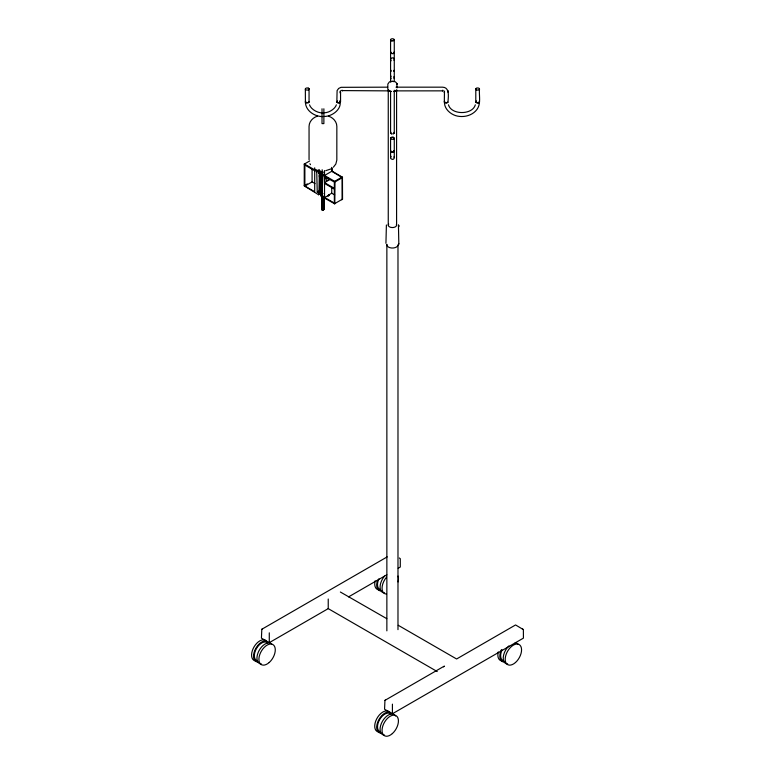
<?xml version="1.0" encoding="UTF-8"?>
<svg xmlns="http://www.w3.org/2000/svg" width="775" height="775" viewBox="0 0 775 775"><rect width="100%" height="100%" fill="white"/><g stroke="black" fill="none" stroke-linecap="round" stroke-linejoin="round"><path stroke-width="1.16" d="M340.554 92.051L340.002 92.806A1.85 1.066 0 0 0 340.457 92.38L340.351 91.557A1.85 1.066 0 0 1 340.554 92.051L340.554 101.883L339.537 102.833M323.03 174.375C321.044 174.598 317.043 173.145 318.641 170.578M322.991 193.595L320.337 192.994L319.319 191.735L319.639 172.021M323.533 208.843L323.659 209.763L321.983 209.792L321.935 193.033L321.983 193.905M321.983 209.792L321.935 208.921M309.051 101.883C309.215 100.401 308.314 104.112 309.051 101.883L309.051 89.018A1.85 1.066 0 0 0 306.28 88.098A1.85 1.066 0 0 0 306.28 89.948A1.85 1.066 0 0 0 309.051 89.018M478.214 102.901L476.063 102.436L476.218 101.196M322.342 192.617L318.632 194.757L304.246 185.893L304.265 163.961L316.336 170.742M324.522 170.558L324.522 175.47L332.058 171.12L342.443 177.223L342.54 199.107L341.552 199.669M394.272 138.221A1.85 1.066 0 0 1 391.501 139.151A1.85 1.066 0 0 1 391.501 137.301A1.85 1.066 0 0 1 394.272 138.221L394.272 157.674C394.175 161.103 388.75 158.865 391.113 156.366M444.472 91.072L444.317 102.048L446.72 102.901M391.578 133.852L390.629 133.174L390.92 132.273M394.272 90.229L394.272 132.893L392.993 133.92L394.078 133.387M398.825 243.902L398.447 224.983M398.844 243.708L398.621 244.667M305.699 101.254L305.408 102.155L306.358 102.833M340.487 102.155L339.789 101.012M390.629 133.174L390.629 132.622M394.213 133.174L394.029 132.36M393.264 152.036L394.088 150.612M444.55 101.341C443.639 108.645 450.721 114.729 457.405 116.095C464.467 117.538 472.479 115.407 476.925 109.498C481.275 103.588 478.863 95.751 479.493 89.018A1.85 1.066 0 0 0 476.722 88.098A1.85 1.066 0 0 0 476.722 89.948A1.85 1.066 0 0 0 479.493 89.018M479.299 102.368C478.369 103.666 474.6 102.688 476.334 101.128M478.485 102.833L479.434 102.155L479.25 101.341M443.513 666.858L444.482 666.132M336.369 104.819C335.265 108.558 329.317 112.937 323.863 112.792M475.317 104.819C472.527 115.126 451.263 115.126 448.473 104.819M305.408 101.602C305.185 110.631 314.621 116.763 322.952 116.579M394.213 151.358L394.029 150.544M444.356 101.602L444.356 102.155M479.434 102.155L479.434 101.602M308.702 89.648L309.031 88.854L308.295 88.156M394.029 60.402C395.734 56.478 388.44 57.437 391.113 60.779M394.029 78.372L394.029 76.531M476.15 88.389L475.811 89.193L476.557 89.89M342.124 199.621L342.162 177.523L331.729 171.314L331.729 167.381M336.912 101.602L337.609 101.012M390.658 52.351L391.055 53.398L390.92 52.051M390.658 70.535L390.658 71.193M394.184 71.193L394.184 70.535M447.911 102.213L446.991 102.833M386.396 224.983L385.94 243.311M390.92 70.234L390.92 71.494M394.029 71.397L394.029 70.322M391.113 76.144L390.571 77.452L391.113 78.75M340.351 102.368L338.123 102.901M394.029 151.619L391.85 152.094M447.805 102.368L445.673 102.91M333.386 167.197L335.827 164.038L336.825 160.125L336.844 126.451C336.825 121.559 332.969 117.5 328.445 116.153M389.534 81.743L387.849 84.068L387.791 89.018M387.2 556.876L261.805 629.271L261.427 638.125L269.283 642.659L328.232 608.627L437.226 671.557M443.901 666.326L384.942 700.368L384.565 709.222L392.421 713.756L523.425 638.125L523.377 629.61L515.569 624.95L456.611 658.982L398.263 625.299M304.217 164.126L309.69 160.968M315.357 169.415L314.698 169.803L314.698 167.836M314.698 170.742L314.698 191.735L304.875 186.058L304.875 165.075L314.698 170.742L315.357 170.364M317.072 170.219L316.336 169.803L316.336 171.692L319.145 170.064M316.336 171.692L318.622 170.849M304.217 185.68L307.307 183.898M304.875 186.058L312.083 181.902L315.028 183.597M325.616 178.744L327.253 177.804L328.707 178.647M329.433 179.064L326.159 180.953L326.236 176.748M334.354 189.081L324.522 183.413L324.522 197.402L334.354 203.079L334.354 182.086L324.522 176.419L324.522 182.658L329.675 179.684M322.884 174.52L334.674 181.331L342.211 176.981M316.743 171.924L317.237 192.064L319.3 190.873M322.448 192.927L320.598 194.002L320.598 195.891L334.81 203.883L335.003 181.902L342.54 177.553M317.237 192.064L318.632 192.868L320.482 191.793M324.522 197.402L329.278 195.232L328.784 194.942L328.784 195.707M328.784 194.942L331.729 193.246L334.674 194.942M334.354 203.835L342.54 199.107M348.576 596.886L386.841 574.788M398.214 568.22L400.287 567.029L400.287 558.707L399.309 557.981M442.942 90.258L442.448 90.859L395.996 90.878M322.042 192.83L321.47 193.517L322.09 194.099M342.405 90.878L341.92 90.588L388.847 90.878M330.993 168.921L325.791 170.655M261.805 629.271L262.396 629.077M384.942 700.368L385.533 700.164M393.923 40.445L391.336 40.688M390.92 137.592L393.516 137.359M317.45 116.153C312.935 117.5 309.07 121.559 309.051 126.451L309.051 159.727M339.266 102.901L337.048 102.368M392.906 152.113C390.707 153.576 390.532 148.742 390.658 151.416M324.076 116.463C331.874 116.618 341.911 109.411 340.002 101.128M387.655 87.168L341.029 87.323L338.646 88.447L337.096 90.607L336.844 101.883M395.996 87.168L442.448 87.168C450.081 87.255 448.212 97.098 447.998 101.883M322.991 171.847L320.337 171.246L319.319 169.987M318.225 171.934L318.225 170.045L319.571 171.701L323.03 172.486M322.952 112.888C317.227 113.218 310.698 108.849 309.525 104.819M442.448 90.859L442.99 90.927L442.448 90.346M306.629 102.901L308.45 102.668L305.553 102.368M391.85 133.92L390.774 133.387M341.911 90.258L342.405 90.346M522.457 629.077L523.038 629.271M340.361 592.013L386.802 618.683M337.852 102.833L336.931 102.213M391.578 152.036L390.823 151.619M445.228 102.804L444.501 102.368M320.337 173.135L320.995 173.426L320.995 193.285M322.884 175.47L321.983 194.806L320.598 194.002M324.522 182.658L334.354 188.325M334.674 181.331L335.003 181.902M395.318 81.743L396.839 83.409L397.052 87.885M394.029 52.138L393.797 53.398L394.184 52.351M310.484 164.678L309.913 163.69M394.029 156.744L394.272 157.674M305.408 102.155L305.35 89.018M444.298 92.051L444.501 92.535A1.85 1.066 0 0 1 444.298 92.051L444.385 91.712A1.85 1.066 0 0 1 444.501 91.557M319.319 175.111L319.358 177.029M475.792 89.018L475.792 101.883M397.982 244.822L397.982 629.649M396.587 90.229L396.587 225.167M394.272 39.816L394.272 81.801M392.421 704.146L392.421 713.756M390.571 39.816L390.571 81.801M390.571 91.431L390.571 132.893M390.571 138.221L390.571 157.674M388.256 90.229L388.256 225.167M386.861 244.822L386.861 630.86M332.058 168.175L332.058 171.12M331.729 187.414L331.729 193.246M328.232 599.017L328.232 608.627M328.125 195.319L328.125 196.085M323.873 108.791L323.873 123.603L322.022 123.603L322.022 108.791M323.911 196.976L323.911 209.463M323.824 197.141L323.824 209.618M323.659 197.286L323.659 209.763M323.446 196.269L323.446 209.88M323.185 196.346L323.185 209.957M322.991 176.07L322.148 169.754M322.894 196.375L322.894 209.996M322.487 196.346L322.487 209.957M322.197 196.269L322.197 209.889M321.848 173.648L321.877 209.715M321.693 193.343L321.673 209.395M321.548 172.37L321.548 174.259M320.433 172.089L320.337 192.994M319.901 172.825L319.901 192.684M319.571 171.701L319.513 192.248M319.319 171.885L319.319 191.735M318.98 171.285L318.98 173.174M318.632 192.868L318.632 194.757M318.477 170.723L318.477 172.612M312.083 169.076L312.083 181.902M269.283 632.826L269.283 642.659M396.383 224.421A4.166 2.402 0 0 1 392.092 227.559A4.166 2.402 0 0 1 388.711 224.072M395.793 90.433A4.166 2.402 0 0 1 394.32 91.169M391.133 91.314A4.166 2.402 0 0 1 389.05 90.433M388.711 90.113A4.166 2.402 0 0 1 388.459 89.764M380.535 731.968A10.424 6.016 -60 0 1 379.663 719.568A10.424 6.016 -60 0 1 390.832 714.133M378.093 731.871A11.577 6.684 -60 0 1 376.679 718.9A11.577 6.684 -60 0 1 388.692 711.421M381.155 733.15A11.577 6.684 -60 0 1 378.248 720.847A11.577 6.684 -60 0 1 390.658 712.554M384.555 735.117A11.577 6.684 -60 0 1 382.482 721.205A11.577 6.684 -60 0 1 395.57 716.042M396.829 89.852A4.631 2.674 0 0 1 393.855 91.566M390.988 91.566A4.631 2.674 0 0 1 388.023 89.852M397.914 245.326A5.561 3.207 0 0 1 391.549 248A5.561 3.207 0 0 1 386.938 244.328M257.397 660.872A10.424 6.016 -60 0 1 256.515 648.472A10.424 6.016 -60 0 1 267.695 643.037M256.05 660.92A11.577 6.684 -60 0 1 253.144 648.617A11.577 6.684 -60 0 1 265.554 640.324M258.007 662.053A11.577 6.684 -60 0 1 254.742 650.574A11.577 6.684 -60 0 1 266.542 641.061M384.555 592.923A11.577 6.684 -60 0 1 380.089 587.082A11.577 6.684 -60 0 1 384.555 576.077M398.03 576.077A11.577 6.684 -60 0 1 398.03 581.918M386.522 594.057A11.577 6.684 -60 0 1 382.056 588.215A11.577 6.684 -60 0 1 386.522 577.21M261.417 664.02A11.577 6.684 -60 0 1 258.908 650.903A11.577 6.684 -60 0 1 271.754 644.073M515.133 642.882A11.577 6.684 -60 0 1 518.039 644.073M507.703 664.02A11.577 6.684 -60 0 1 503.256 657.423A11.577 6.684 -60 0 1 508.884 645.924M379.188 589.823A11.577 6.684 -60 0 1 375.119 580.833M381.155 590.957A11.577 6.684 -60 0 1 377.57 580.31M503.682 660.872A10.424 6.016 -60 0 1 502.045 649.925M502.326 660.92A11.577 6.684 -60 0 1 498.257 651.92M505.484 661.937A11.577 6.684 -60 0 1 501.386 649.75M380.535 589.775A10.424 6.016 -60 0 1 378.907 578.828M340.37 91.072L340.351 91.557L340.37 91.072M391.985 81.385L390.455 81.84A2.78 1.608 0 0 1 393.681 81.54L391.985 81.385M393.351 53.601L391.113 53.436L393.351 53.601M396.994 84.087L396.839 83.409L396.994 84.068M398.844 226.281L398.621 225.322L398.844 226.281M447.979 91.876L447.756 90.607L447.979 91.876M392.363 733.586A11.577 6.684 -60 0 0 396.025 715.654A11.577 6.684 -60 0 0 382.327 727.803A11.577 6.684 -60 0 0 392.363 733.586M391.259 40.649A1.85 1.066 0 0 0 394.252 39.99A1.85 1.066 0 0 0 391.762 38.818A1.85 1.066 0 0 0 391.259 40.649M269.216 662.489A11.577 6.684 -60 0 0 272.887 644.558A11.577 6.684 -60 0 0 259.189 656.706A11.577 6.684 -60 0 0 269.216 662.489M515.501 662.489A11.577 6.684 -60 0 0 519.173 644.558A11.577 6.684 -60 0 0 505.474 656.706A11.577 6.684 -60 0 0 515.501 662.489"/></g></svg>
